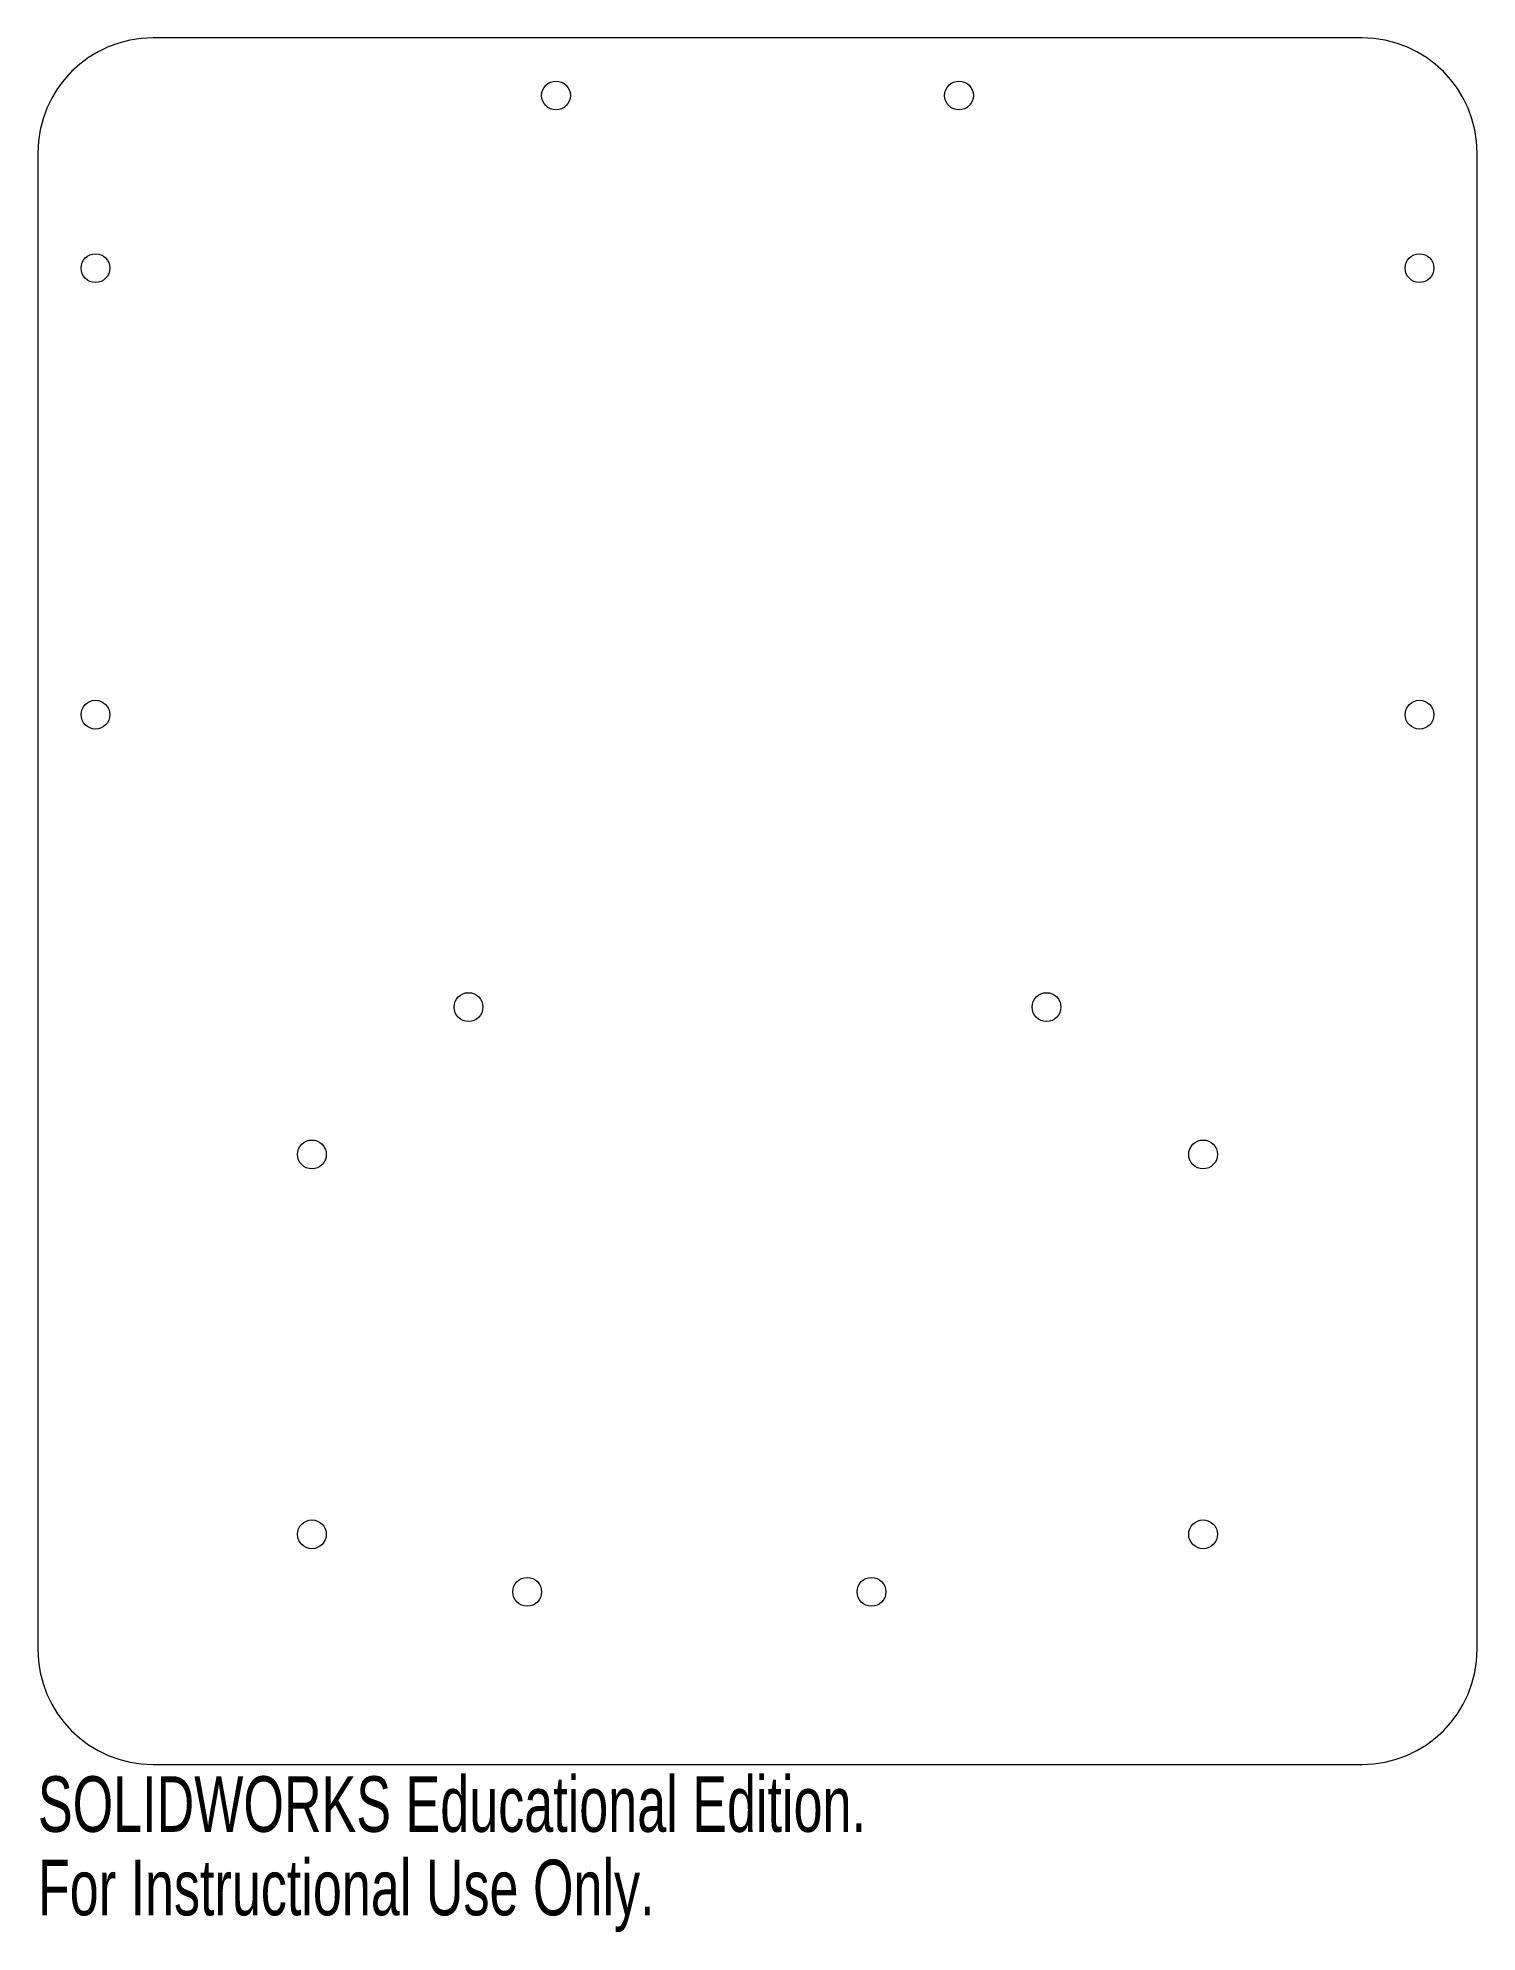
# Model space of a CAD drawing. Header units: millimetres. Extents: x -63 to 63, y -90 to 75.
import ezdxf

# ---------------------------------------------------------------- set-up
doc = ezdxf.new("R2010")
doc.units = ezdxf.units.MM
doc.styles.add('SLDTEXTSTYLE0', font='TXT', dxfattribs={"width": 0.7})

msp = doc.modelspace()

# ---------------------------------------------------------------- linework, layer by layer
at = {"color": 7, "linetype": 'Continuous', "lineweight": 15}
for p, q in [((52.5, 75), (-52.5, 75)), ((-62.5, 65), (-62.5, -65)), ((62.5, -65), (62.5, 65)), ((-52.5, -75), (52.5, -75))]:
    msp.add_line(p, q, dxfattribs=at)
for centre in [(-17.5, 70), (17.5, 70), (-57.5, 55), (57.5, 55), (-57.5, 16.2), (57.5, 16.2), (-25.1, -9.2), (25.1, -9.2), (-38.7, -22), (38.7, -22), (-38.7, -55), (38.7, -55), (-20, -60), (9.9, -60)]:
    msp.add_circle(centre, 1.25, dxfattribs=at)
for centre, start, end in [((-52.5, 65), 90, 180), ((52.5, 65), 0, 90), ((-52.5, -65), 180, 270), ((52.5, -65), 270, 0)]:
    msp.add_arc(centre, 10, start, end, dxfattribs=at)

# ---------------------------------------------------------------- texts
at = {"color": 7, "linetype": 'Continuous', "char_height": 4.8336, "attachment_point": 1, "style": 'SLDTEXTSTYLE0'}
for s, insert in [('SOLIDWORKS Educational Edition.', (-62.5, -76.02)), ('For Instructional Use Only.', (-62.5, -83.27))]:
    msp.add_mtext(s, dxfattribs=dict(at, insert=insert))

doc.saveas('drawing.dxf')
